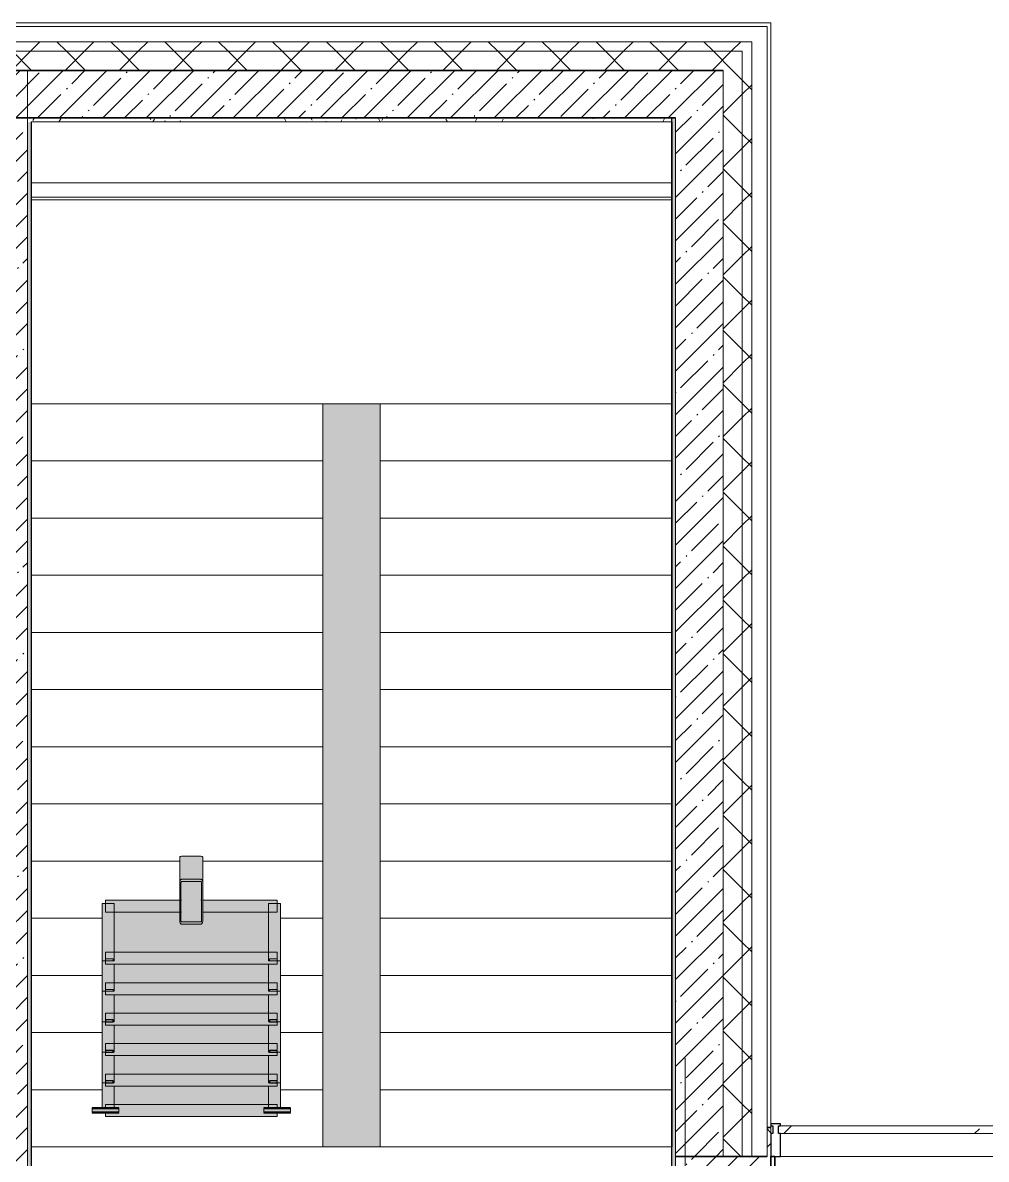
# Model space of a CAD drawing. Header units: millimetres. Extents: x 3914 to 443608, y -156176 to 78197.
# Drawn here: x 404805 to 409860, y -124592 to -118627 of the extents above; entities that cross this region are included whole.
import ezdxf

# ---------------------------------------------------------------- set-up
doc = ezdxf.new("R2010")
doc.units = ezdxf.units.MM
doc.layers.add('A-AREA-PATT-3', color=7, linetype='Continuous', lineweight=5, true_color=0xe6fae8, transparency=1)
for name, color, linetype, lineweight in [('A-FLOR', 7, 'Continuous', 9), ('A-GENM', 7, 'Continuous', 9), ('A-GENM-1', 7, 'Continuous', 25), ('A-GLAZ-1', 7, 'Continuous', 5), ('A-GLAZ-CWMG', 7, 'Continuous', 9), ('A-GLAZ-CWMG-1', 7, 'Continuous', 25), ('A-WALL', 7, 'Continuous', 5), ('A-WALL-1', 7, 'Continuous', 35), ('I-WALL', 7, 'Continuous', 5), ('S-STRS', 7, 'Continuous', 9), ('Оси', 7, 'Continuous', 9)]:
    doc.layers.add(name, color=color, linetype=linetype, lineweight=lineweight)
doc.layers.add('A-WALL-FNSH-1', color=9, linetype='Continuous', lineweight=5, true_color=0x808080)
pattern_1 = [(45, (315419.7, -145976.68), (-141.42136, 141.42136), []), (135, (315419.7, -145976.68), (-141.42136, -141.42136), [])]
pattern_2 = [(45, (315419.7, -145976.68), (-114.04925, 114.04925), []), (45, (315533.75, -145976.68), (-114.04925, 114.04925), [201.612, -40.322, 6.706, -33.617])]
pattern_3 = [(0, (315419.7, -145976.68), (243.84, 60.96), [20.117, -162.763, 20.117, -162.763, -975.36]), (0, (315419.7, -145976.68), (243.84, 60.96), [-365.76, 20.117, -345.643, 20.117, -162.763, -426.72]), (0, (315419.7, -145976.68), (243.84, 60.96), [-914.4, 20.117, -101.803, 20.117, -284.683]), (120, (315511.14, -145946.2), (-174.71291, 180.691634), [20.117, -162.763, 20.117, -162.763, -975.36]), (120, (315511.14, -145946.2), (-174.71291, 180.691634), [-365.76, 20.117, -345.643, 20.117, -162.763, -426.72]), (120, (315511.14, -145946.2), (-174.71291, 180.691634), [-914.4, 20.117, -101.803, 20.117, -284.683]), (240, (315541.62, -145824.28), (-69.12709, -241.651634), [20.117, -162.763, 20.117, -162.763, -975.36]), (240, (315541.62, -145824.28), (-69.12709, -241.651634), [-365.76, 20.117, -345.643, 20.117, -162.763, -426.72]), (240, (315541.62, -145824.28), (-69.12709, -241.651634), [-914.4, 20.117, -101.803, 20.117, -284.683])]

# ---------------------------------------------------------------- blocks, each defined once
blk = doc.blocks.new('PNS_Панель прямоугольная - Нр_Стекло - 40мм-22855911-Объем проектирования 3 этажа')
at = {"layer": 'A-GLAZ-1'}
h = blk.add_hatch(dxfattribs=at)
h.set_pattern_fill('FP_229', color=256, style=0, pattern_type=2)
h.set_pattern_definition([(45, (-94320, -21360), (-565.6854, 565.6854), [400, -1200]), (45, (-94720, -21560), (-565.6854, 565.6854), [1200, -400]), (45, (-93920, -21760), (-565.6854, 565.6854), [400, -1200])])
h.paths.add_polyline_path([(-760, -40), (770, -40), (770, 0), (-770, 0), (-770, -40)])
for p, q in [((-770, 0), (770, 0)), ((760, 0), (-760, 0)), ((-760, -40), (760, -40))]:
    blk.add_line(p, q, dxfattribs=at)
blk = doc.blocks.new('ОМ_Полоса_Трапеция прямоугольная_Прокат_ГОСТ 103-2006 - ОМ_Полоса_Трапеция прямоугольная_Прокат_ГОСТ 103-2006-21111644-Объем проектирования 3 этажа')
at = {"layer": 'A-GENM'}
for p, q in [((122699.4, 14726.5), (122699.4, 14736.5)), ((122699.4, 14736.5), (122739.4, 14736.5)), ((122739.4, 14736.5), (122739.4, 14726.5)), ((122739.4, 14726.5), (122699.4, 14726.5))]:
    blk.add_line(p, q, dxfattribs=at)
blk = doc.blocks.new('ОМ_Полоса_Трапеция прямоугольная_Прокат_ГОСТ 103-2006 - ОМ_Полоса_Трапеция прямоугольная_Прокат_ГОСТ 103-2006-V573-Объем проектирования 3 этажа')
at = {"layer": 'A-GENM-1'}
for p, q in [((122699.4, 14416.5), (122699.4, 14406.5)), ((122739.4, 14416.5), (122699.4, 14416.5)), ((122699.4, 14406.5), (122739.4, 14406.5)), ((122739.4, 14406.5), (122739.4, 14416.5))]:
    blk.add_line(p, q, dxfattribs=at)
blk = doc.blocks.new('ОМ_Полоса_Трапеция прямоугольная_Прокат_ГОСТ 103-2006 - ОМ_Полоса_Трапеция прямоугольная_Прокат_ГОСТ 103-2006-V574-Объем проектирования 3 этажа')
at = {"layer": 'A-GENM-1'}
for p, q in [((122699.4, 14256.5), (122699.4, 14246.5)), ((122739.4, 14256.5), (122699.4, 14256.5)), ((122699.4, 14246.5), (122739.4, 14246.5)), ((122739.4, 14246.5), (122739.4, 14256.5))]:
    blk.add_line(p, q, dxfattribs=at)
blk = doc.blocks.new('ОМ_Полоса_Трапеция прямоугольная_Прокат_ГОСТ 103-2006 - ОМ_Полоса_Трапеция прямоугольная_Прокат_ГОСТ 103-2006-V575-Объем проектирования 3 этажа')
at = {"layer": 'A-GENM-1'}
for p, q in [((122699.4, 14096.5), (122699.4, 14086.5)), ((122739.4, 14096.5), (122699.4, 14096.5)), ((122699.4, 14086.5), (122739.4, 14086.5)), ((122739.4, 14086.5), (122739.4, 14096.5))]:
    blk.add_line(p, q, dxfattribs=at)
blk = doc.blocks.new('ОМ_Полоса_Прокат_ГОСТ 103-2006 - ОМ_Полоса_Прокат_ГОСТ 103-2006-22193251-Объем проектирования 3 этажа')
at = {"layer": 'A-GENM'}
for p, q in [((122809.4, 13929.5), (122669.4, 13929.5)), ((122669.4, 13929.5), (122669.4, 13926.5)), ((122669.4, 13926.5), (122809.4, 13926.5)), ((122809.4, 13926.5), (122809.4, 13929.5))]:
    blk.add_line(p, q, dxfattribs=at)
blk = doc.blocks.new('ОМ_Полоса_Прокат_ГОСТ 103-2006 - ОМ_Полоса_Прокат_ГОСТ 103-2006-22193252-Объем проектирования 3 этажа')
at = {"layer": 'A-GENM'}
for p, q in [((122669.4, 13933.9), (122669.4, 13950.8)), ((122809.4, 13933.9), (122669.4, 13933.9)), ((122809.4, 13950.8), (122809.4, 13933.9))]:
    blk.add_line(p, q, dxfattribs=at)
at = {"layer": 'A-GENM-1'}
for p, q in [((122669.4, 13954.2), (122669.4, 13950.8)), ((122809.4, 13954.2), (122669.4, 13954.2)), ((122669.4, 13950.8), (122809.4, 13950.8)), ((122809.4, 13950.8), (122809.4, 13954.2))]:
    blk.add_line(p, q, dxfattribs=at)
blk = doc.blocks.new('ОМ_Полоса_Трапеция прямоугольная_Прокат_ГОСТ 103-2006 - ОМ_Полоса_Трапеция прямоугольная_Прокат_ГОСТ 103-2006-21111686-Объем проектирования 3 этажа')
at = {"layer": 'A-GENM'}
for p, q in [((121839.4, 14736.5), (121879.4, 14736.5)), ((121839.4, 14726.5), (121839.4, 14736.5)), ((121879.4, 14736.5), (121879.4, 14726.5)), ((121879.4, 14726.5), (121839.4, 14726.5))]:
    blk.add_line(p, q, dxfattribs=at)
blk = doc.blocks.new('ОМ_Полоса_Трапеция прямоугольная_Прокат_ГОСТ 103-2006 - ОМ_Полоса_Трапеция прямоугольная_Прокат_ГОСТ 103-2006-V576-Объем проектирования 3 этажа')
at = {"layer": 'A-GENM-1'}
for p, q in [((121879.4, 14416.5), (121839.4, 14416.5)), ((121839.4, 14416.5), (121839.4, 14406.5)), ((121839.4, 14406.5), (121879.4, 14406.5)), ((121879.4, 14406.5), (121879.4, 14416.5))]:
    blk.add_line(p, q, dxfattribs=at)
blk = doc.blocks.new('ОМ_Полоса_Трапеция прямоугольная_Прокат_ГОСТ 103-2006 - ОМ_Полоса_Трапеция прямоугольная_Прокат_ГОСТ 103-2006-V577-Объем проектирования 3 этажа')
at = {"layer": 'A-GENM-1'}
for p, q in [((121879.4, 14256.5), (121839.4, 14256.5)), ((121839.4, 14256.5), (121839.4, 14246.5)), ((121839.4, 14246.5), (121879.4, 14246.5)), ((121879.4, 14246.5), (121879.4, 14256.5))]:
    blk.add_line(p, q, dxfattribs=at)
blk = doc.blocks.new('ОМ_Полоса_Трапеция прямоугольная_Прокат_ГОСТ 103-2006 - ОМ_Полоса_Трапеция прямоугольная_Прокат_ГОСТ 103-2006-V578-Объем проектирования 3 этажа')
at = {"layer": 'A-GENM-1'}
for p, q in [((121879.4, 14096.5), (121839.4, 14096.5)), ((121839.4, 14096.5), (121839.4, 14086.5)), ((121839.4, 14086.5), (121879.4, 14086.5)), ((121879.4, 14086.5), (121879.4, 14096.5))]:
    blk.add_line(p, q, dxfattribs=at)
blk = doc.blocks.new('ОМ_Полоса_Прокат_ГОСТ 103-2006 - ОМ_Полоса_Прокат_ГОСТ 103-2006-22193295-Объем проектирования 3 этажа')
at = {"layer": 'A-GENM'}
for p, q in [((121909.4, 13929.5), (121769.4, 13929.5)), ((121769.4, 13929.5), (121769.4, 13926.5)), ((121769.4, 13926.5), (121909.4, 13926.5)), ((121909.4, 13926.5), (121909.4, 13929.5))]:
    blk.add_line(p, q, dxfattribs=at)
blk = doc.blocks.new('ОМ_Полоса_Прокат_ГОСТ 103-2006 - ОМ_Полоса_Прокат_ГОСТ 103-2006-22193296-Объем проектирования 3 этажа')
at = {"layer": 'A-GENM'}
for p, q in [((121769.4, 13933.9), (121769.4, 13950.8)), ((121909.4, 13933.9), (121769.4, 13933.9)), ((121909.4, 13950.8), (121909.4, 13933.9))]:
    blk.add_line(p, q, dxfattribs=at)
at = {"layer": 'A-GENM-1'}
for p, q in [((121909.4, 13954.2), (121769.4, 13954.2)), ((121769.4, 13954.2), (121769.4, 13950.8)), ((121769.4, 13950.8), (121909.4, 13950.8)), ((121909.4, 13950.8), (121909.4, 13954.2))]:
    blk.add_line(p, q, dxfattribs=at)
blk = doc.blocks.new('ОМ_Труба_ГОСТ 8639-82 - ОМ_Труба_ГОСТ 8639-82-21111694-Объем проектирования 3 этажа')
at = {"layer": 'A-GENM'}
for p, q in [((122238.4, 15275.1), (122340.4, 15275.1)), ((122229.4, 15270.5), (122229.4, 15136.5)), ((122349.4, 15136.5), (122349.4, 15270.5)), ((122238.4, 15154.2), (122340.4, 15154.2)), ((122229.4, 14936.4), (122229.4, 15136.5)), ((122235.4, 15136.5), (122235.4, 14936.4)), ((122340.4, 15142.4), (122238.4, 15142.4)), ((122343.4, 14936.4), (122343.4, 15136.5)), ((122349.4, 15136.5), (122349.4, 14936.4)), ((122238.4, 14930.5), (122340.4, 14930.5)), ((122340.4, 14918.8), (122238.4, 14918.8))]:
    blk.add_line(p, q, dxfattribs=at)
at = {"layer": 'A-GENM', "flags": 128}
for points in [[(122229.4, 15136.5), (122229.6, 15140), (122230.1, 15143.3), (122231, 15146.3), (122232.1, 15149), (122233.4, 15151.2), (122235, 15152.8), (122236.7, 15153.8), (122238.4, 15154.2)], [(122340.4, 15154.2), (122342.2, 15153.8), (122343.9, 15152.8), (122345.4, 15151.2), (122346.8, 15149), (122347.9, 15146.3), (122348.8, 15143.3), (122349.3, 15140), (122349.4, 15136.5)], [(122238.4, 15142.4), (122237.9, 15142.3), (122237.3, 15141.9), (122236.8, 15141.4), (122236.3, 15140.7), (122235.9, 15139.8), (122235.7, 15138.8), (122235.5, 15137.7), (122235.4, 15136.5)], [(122343.4, 15136.5), (122343.4, 15137.7), (122343.2, 15138.8), (122342.9, 15139.8), (122342.6, 15140.7), (122342.1, 15141.4), (122341.6, 15141.9), (122341, 15142.3), (122340.4, 15142.4)], [(122238.4, 14918.8), (122236.7, 14919.1), (122235, 14920.1), (122233.4, 14921.8), (122232.1, 14923.9), (122231, 14926.6), (122230.1, 14929.7), (122229.6, 14933), (122229.4, 14936.4)], [(122235.4, 14936.4), (122235.5, 14935.3), (122235.7, 14934.2), (122235.9, 14933.2), (122236.3, 14932.3), (122236.8, 14931.5), (122237.3, 14931), (122237.9, 14930.7), (122238.4, 14930.5)], [(122349.4, 14936.4), (122349.3, 14933), (122348.8, 14929.7), (122347.9, 14926.6), (122346.8, 14923.9), (122345.4, 14921.8), (122343.9, 14920.1), (122342.2, 14919.1), (122340.4, 14918.8)], [(122340.4, 14930.5), (122341, 14930.7), (122341.6, 14931), (122342.1, 14931.5), (122342.6, 14932.3), (122342.9, 14933.2), (122343.2, 14934.2), (122343.4, 14935.3), (122343.4, 14936.4)]]:
    blk.add_lwpolyline(points, dxfattribs=at)
at = {"layer": 'A-GENM'}
for centre, start_param, end_param in [((122238.4, 15270.5), 1.570796, 3.141593), ((122340.4, 15270.5), 0, 1.570796)]:
    blk.add_ellipse(centre, major_axis=(9, 0), ratio=0.509802, start_param=start_param, end_param=end_param, dxfattribs=at)
blk = doc.blocks.new('ОМ_Уголок_ГОСТ 8509-93 - ОМ_Уголок_ГОСТ 8509-93-22194532-Объем проектирования 3 этажа')
at = {"layer": 'A-GENM'}
for p, q in [((0, 45.2), (0, -17.8)), ((390, 45.2), (0, 45.2)), ((398.5, 45.2), (396, 45.2)), ((504, 45.2), (501.5, 45.2)), ((900, 45.2), (510, 45.2)), ((900, -17.8), (900, 45.2)), ((0, -17.8), (390, -17.8)), ((396, -17.8), (399, -17.8)), ((501, -17.8), (504, -17.8)), ((510, -17.8), (900, -17.8))]:
    blk.add_line(p, q, dxfattribs=at)
blk = doc.blocks.new('ОМ_Уголок_ГОСТ 8509-93 - ОМ_Уголок_ГОСТ 8509-93-V579-Объем проектирования 3 этажа')
at = {"layer": 'A-GENM'}
for p, q in [((0, 45.2), (0, 10)), ((900, 45.2), (0, 45.2)), ((900, 10), (900, 45.2)), ((0, 0), (0, -17.8)), ((0, -17.8), (900, -17.8)), ((900, -17.8), (900, 0))]:
    blk.add_line(p, q, dxfattribs=at)
blk = doc.blocks.new('ОМ_Уголок_ГОСТ 8509-93 - ОМ_Уголок_ГОСТ 8509-93-22194533-Объем проектирования 3 этажа')
at = {"layer": 'A-GENM'}
for p, q in [((0, 45.2), (0, 40)), ((300, 45.2), (0, 45.2)), ((300, -17.8), (300, 45.2)), ((0, 0), (0, -17.8)), ((0, -17.8), (300, -17.8))]:
    blk.add_line(p, q, dxfattribs=at)
blk = doc.blocks.new('ОМ_Уголок_ГОСТ 8509-93 - ОМ_Уголок_ГОСТ 8509-93-V580-Объем проектирования 3 этажа')
at = {"layer": 'A-GENM'}
for p, q in [((0, 45.2), (0, -17.8)), ((300, 45.2), (0, 45.2)), ((300, 40), (300, 45.2)), ((0, -17.8), (300, -17.8)), ((300, -17.8), (300, 0))]:
    blk.add_line(p, q, dxfattribs=at)
blk = doc.blocks.new('ОМ_Уголок_ГОСТ 8509-93 - ОМ_Уголок_ГОСТ 8509-93-V581-Объем проектирования 3 этажа')
at = {"layer": 'A-GENM'}
for p, q in [((0, 45.2), (0, 40)), ((142.2, 45.2), (0, 45.2)), ((0, 0), (0, -17.8)), ((0, -17.8), (160, -17.8))]:
    blk.add_line(p, q, dxfattribs=at)
blk = doc.blocks.new('ОМ_Уголок_ГОСТ 8509-93 - ОМ_Уголок_ГОСТ 8509-93-V582-Объем проектирования 3 этажа')
at = {"layer": 'A-GENM'}
for p, q in [((300, 45.2), (157.8, 45.2)), ((300, 40), (300, 45.2)), ((140, -17.8), (300, -17.8)), ((300, -17.8), (300, 0))]:
    blk.add_line(p, q, dxfattribs=at)
blk = doc.blocks.new('ОМ_Уголок_ГОСТ 8509-93 - ОМ_Уголок_ГОСТ 8509-93-V583-Объем проектирования 3 этажа')
at = {"layer": 'A-GENM'}
for p, q in [((0, 45.2), (0, 27.8)), ((900, 45.2), (0, 45.2)), ((0, 7.4), (0, -17.8)), ((900, 27.8), (900, 45.2)), ((900, -17.8), (900, 7.4)), ((0, -17.8), (900, -17.8))]:
    blk.add_line(p, q, dxfattribs=at)
blk = doc.blocks.new('ОМ_Уголок_ГОСТ 8509-93 - ОМ_Уголок_ГОСТ 8509-93-V584-Объем проектирования 3 этажа')
at = {"layer": 'A-GENM'}
for p, q in [((0, 45.2), (0, -17.8)), ((7.4, 45.2), (0, 45.2)), ((142.2, 45.2), (27.8, 45.2)), ((0, -17.8), (7.4, -17.8)), ((27.8, -17.8), (160, -17.8))]:
    blk.add_line(p, q, dxfattribs=at)
blk = doc.blocks.new('ОМ_Уголок_ГОСТ 8509-93 - ОМ_Уголок_ГОСТ 8509-93-V585-Объем проектирования 3 этажа')
at = {"layer": 'A-GENM'}
for p, q in [((272.2, 45.2), (157.8, 45.2)), ((300, 45.2), (292.6, 45.2)), ((300, -17.8), (300, 45.2)), ((140, -17.8), (272.2, -17.8)), ((292.6, -17.8), (300, -17.8))]:
    blk.add_line(p, q, dxfattribs=at)
blk = doc.blocks.new('Прямоугольный импост - Импост структурный с накладкой - 170мм-22854979-Объем проектирования 3 этажа')
at = {"layer": 'A-GLAZ-CWMG-1'}
for p, q in [((0, 160), (-50, 160)), ((-50, 160), (-50, 40)), ((0, 40), (0, 160)), ((-50, 40), (-40, 40)), ((-40, 0), (-50, 0)), ((-50, 0), (-50, -10)), ((-40, 40), (-40, 0)), ((-10, 0), (-10, 40)), ((-10, 40), (0, 40)), ((0, 0), (-10, 0)), ((0, -10), (0, 0)), ((-50, -10), (0, -10))]:
    blk.add_line(p, q, dxfattribs=at)
blk = doc.blocks.new('Зашивка приборов отопления39 - Зашивка приборов отопления-33325432-Объем проектирования 3 этажа')
at = {"layer": 'A-WALL'}
for p, q in [((120724.7, 17931.2), (124084.7, 17931.2)), ((124084.7, 17931.2), (120724.7, 17931.2)), ((120724.7, 17856.2), (124084.7, 17856.2))]:
    blk.add_line(p, q, dxfattribs=at)

msp = doc.modelspace()

# ---------------------------------------------------------------- hatches: boundary and pattern name
at = {"layer": 'A-AREA-PATT-3'}
h = msp.add_hatch(color=256, dxfattribs=at)
h.paths.add_polyline_path([(406679.7, -124526.7), (406679.7, -120626.7), (406379.7, -120626.7), (406379.7, -124526.7), (406423.2, -124526.7)])
h.paths.add_polyline_path([(405748.8, -123140.2), (405742.8, -123140.2), (405745.1, -123134.3), (405748.2, -123133.4), (405748.7, -123136.7)])
h.paths.add_polyline_path([(406123.8, -124368), (406138.8, -124368), (406138.8, -124350.2), (406156.6, -124350.2), (406156.6, -124342.8), (406208.8, -124342.8), (406208.8, -124322.4), (406156.6, -124322.4), (406156.6, -123250.2), (406138.8, -123250.2), (406138.8, -123232.4), (405748.8, -123232.4), (405747.3, -123003.6), (405742.2, -123001.7), (405739.8, -123001.6), (405630.1, -123003.8), (405628.8, -123006.1), (405628.8, -123232.4), (405238.8, -123232.4), (405238.8, -123250.2), (405221, -123250.2), (405221, -124322.4), (405168.8, -124322.4), (405168.8, -124342.8), (405221, -124342.8), (405221, -124350.2), (405238.8, -124350.2), (405238.8, -124368), (406068.8, -124368)])
h.paths.add_polyline_path([(405634.8, -123161.9), (405634.8, -123140.2), (405628.8, -123140.2), (405631.5, -123134), (405634.9, -123135.3), (405634.9, -123161.8)])
h.paths.add_polyline_path([(405742.8, -123134.2), (405744.8, -123131.8), (405742.8, -123134.2)])
h.paths.add_polyline_path([(408219.7, -123073.6), (408219.7, -122847.1), (408209.7, -122847.1), (408209.7, -123073.6)])
at = {"layer": 'A-WALL'}
h = msp.add_hatch(dxfattribs=at)
h.set_pattern_fill('FP_24', color=256, style=0, pattern_type=2)
h.set_pattern_definition(pattern_1)
h.paths.add_polyline_path([(408598.8, -118776.7), (408629.7, -118776.7), (408629.7, -118726.7), (395769.7, -118726.7), (395769.7, -118776.7), (408579.7, -118776.7)])
h.paths.add_polyline_path([(389480.7, -118776.7), (389669.7, -118776.7), (389669.7, -118726.7), (388329.7, -118726.7), (388329.7, -118776.7), (389479.7, -118776.7)])
h.paths.add_polyline_path([(391769.7, -118776.7), (392669.7, -118776.7), (392669.7, -118726.7), (391769.7, -118726.7), (391769.7, -118766.7)])
h.paths.add_polyline_path([(385755.5, -118776.7), (386229.7, -118776.7), (386229.7, -118726.7), (385029.7, -118726.7), (385029.7, -118776.7), (385729.7, -118776.7)])
h.paths.add_polyline_path([(381939.3, -118776.7), (382529.7, -118776.7), (382529.7, -118726.7), (381939.3, -118726.7), (381939.3, -118733.6)])
h = msp.add_hatch(dxfattribs=at)
h.set_pattern_fill('FP_24', color=256, style=0, pattern_type=2)
h.set_pattern_definition(pattern_1)
h.paths.add_polyline_path([(402072.1, -118876.7), (408579.7, -118876.7), (408579.7, -118776.7), (395769.7, -118776.7), (395769.7, -118876.7), (400169.7, -118876.7)])
h.paths.add_polyline_path([(385729.7, -118876.7), (386229.7, -118876.7), (386229.7, -118776.7), (385029.7, -118776.7), (385029.7, -118876.7), (385211.6, -118876.7)])
h.paths.add_polyline_path([(382179.7, -118876.7), (382529.7, -118876.7), (382529.7, -118776.7), (381939.3, -118776.7), (381939.3, -118876.7), (381948.3, -118876.7)])
h.paths.add_polyline_path([(388329.7, -118876.7), (389669.7, -118876.7), (389669.7, -118776.7), (388329.7, -118776.7), (388329.7, -118836.7)])
h.paths.add_polyline_path([(391769.7, -118876.7), (392669.7, -118876.7), (392669.7, -118776.7), (391769.7, -118776.7), (391769.7, -118847.3)])
h = msp.add_hatch(dxfattribs=at)
h.set_pattern_fill('FP_24', color=256, style=0, pattern_type=2)
h.set_pattern_definition(pattern_1)
h.paths.add_polyline_path([(408629.7, -124576.7), (408629.7, -118776.7), (408579.7, -118776.7), (408579.7, -124576.7), (408598.8, -124576.7)])
h = msp.add_hatch(dxfattribs=at)
h.set_pattern_fill('FP_24', color=256, style=0, pattern_type=2)
h.set_pattern_definition(pattern_1)
h.paths.add_polyline_path([(408479.7, -124576.7), (408579.7, -124576.7), (408579.7, -118876.7), (408479.7, -118876.7), (408479.7, -124526.7)])
h = msp.add_hatch(dxfattribs=at)
h.set_pattern_fill('FP_24', color=256, style=0, pattern_type=2)
h.set_pattern_definition(pattern_1)
h.paths.add_polyline_path([(423827.6, -124576.7), (424470.1, -124576.7), (424470.1, -124426.7), (423170.1, -124426.7), (423170.1, -124576.7)])
h.paths.add_polyline_path([(420069.9, -124576.7), (420069.9, -124426.7), (418869.7, -124426.7), (418869.7, -124576.7), (419476.5, -124576.7)])
h.paths.add_polyline_path([(421469.7, -124576.7), (422270.1, -124576.7), (422270.1, -124426.7), (420969.9, -124426.7), (420969.9, -124576.7)])
h.paths.add_polyline_path([(416079.7, -124576.7), (416569.7, -124576.7), (416569.7, -124426.7), (412029.7, -124426.7), (412029.7, -124576.7), (415999.7, -124576.7)])
h.paths.add_polyline_path([(425370.1, -124576.7), (426669.7, -124576.7), (426669.7, -124426.7), (425370.1, -124426.7)])
h.paths.add_polyline_path([(408729.7, -124576.7), (408729.7, -124426.7), (408709.7, -124426.7), (408709.7, -124576.7)])
h.paths.add_polyline_path([(440249.7, -124576.7), (440649.7, -124576.7), (440649.7, -124426.7), (435569.9, -124426.7), (435569.9, -124576.7), (439056.5, -124576.7)])
h.paths.add_polyline_path([(432420.1, -124576.7), (432420.1, -124426.7), (431550.1, -124426.7), (431550.1, -124576.7)])
h.paths.add_polyline_path([(428969.7, -124576.7), (430120.1, -124576.7), (430120.1, -124426.7), (428969.7, -124426.7)])
h.paths.add_polyline_path([(433320.1, -124576.7), (434669.9, -124576.7), (434669.9, -124426.7), (433320.1, -124426.7)])
at = {"layer": 'I-WALL'}
h = msp.add_hatch(dxfattribs=at)
h.set_pattern_fill('FP_1', color=256, style=0, pattern_type=2)
h.set_pattern_definition(pattern_2)
h.paths.add_polyline_path([(406379.7, -119126.7), (408229.7, -119126.7), (408229.7, -118876.7), (404579.6, -118878.4), (404559.7, -119126.7), (404829.7, -119126.7)])
h = msp.add_hatch(dxfattribs=at)
h.set_pattern_fill('FP_1', color=256, style=0, pattern_type=2)
h.set_pattern_definition(pattern_2)
h.paths.add_polyline_path([(408479.7, -124576.7), (408479.7, -118876.7), (408229.7, -118876.7), (408229.7, -124576.7)])
h = msp.add_hatch(dxfattribs=at)
h.set_pattern_fill('FP_1', color=256, style=0, pattern_type=2)
h.set_pattern_definition(pattern_2)
h.paths.add_polyline_path([(404579.7, -128706.7), (404829.7, -128706.7), (404829.7, -127651.7), (404579.7, -127651.7), (404579.7, -128705)])
h.paths.add_polyline_path([(404749.7, -126251.7), (404829.7, -126251.7), (404829.7, -119126.7), (404579.7, -119126.7), (404579.7, -126251.7), (404584.7, -126251.7)])
h = msp.add_hatch(dxfattribs=at)
h.set_pattern_fill('FP_191', color=256, style=0, pattern_type=2)
h.set_pattern_definition(pattern_3)
h.paths.add_polyline_path([(404829.7, -119146.7), (408208.7, -119146.7), (408208.7, -119126.7), (404829.7, -119126.7)])
h = msp.add_hatch(dxfattribs=at)
h.set_pattern_fill('FP_191', color=256, style=0, pattern_type=2)
h.set_pattern_definition(pattern_3)
h.paths.add_polyline_path([(404829.7, -128106.7), (404849.7, -128105.7), (404849.7, -127651.7), (404837.7, -127651.7), (404837.7, -127706.7), (404829.7, -127706.7), (404829.7, -127800.2)])
h.paths.add_polyline_path([(404849.7, -126251.7), (404849.7, -119147.7), (404829.7, -119146.7), (404829.9, -126196.7), (404837.7, -126196.7), (404837.7, -126251.7)])
h = msp.add_hatch(dxfattribs=at)
h.set_pattern_fill('FP_191', color=256, style=0, pattern_type=2)
h.set_pattern_definition(pattern_3)
h.paths.add_polyline_path([(408229.7, -128106.7), (408229.7, -119126.7), (408209.7, -119126.7), (408209.7, -128105.7)])
h = msp.add_hatch(dxfattribs=at)
h.set_pattern_fill('FP_1', color=256, style=0, pattern_type=2)
h.set_pattern_definition(pattern_2)
h.paths.add_polyline_path([(408229.7, -128706.7), (408391, -128706.7), (408430.1, -128653.3), (408449.7, -128706.7), (408449.7, -124576.7), (408229.7, -124576.7), (408229.7, -128626.7)])
h = msp.add_hatch(dxfattribs=at)
h.set_pattern_fill('FP_1', color=256, style=0, pattern_type=2)
h.set_pattern_definition(pattern_2)
h.paths.add_polyline_path([(408449.7, -124826.7), (408729.7, -124826.7), (408729.7, -124576.7), (408449.7, -124576.7), (408449.7, -124640.3)])
h.paths.add_polyline_path([(412949.9, -124826.7), (415999.7, -124826.7), (415999.7, -124576.7), (412029.7, -124576.7), (412029.7, -124826.7)])
h = msp.add_hatch(dxfattribs=at)
h.set_pattern_fill('FP_191', color=256, style=0, pattern_type=2)
h.set_pattern_definition(pattern_3)
h.paths.add_polyline_path([(408729.7, -124826.7), (408749.7, -124825.1), (408749.7, -124576.7), (408729.7, -124576.7), (408729.7, -124640.3)])

# ---------------------------------------------------------------- linework, layer by layer
at = {"layer": 'A-FLOR'}
for p, q in [((404849.7, -119556.7), (404849.7, -119541.7)), ((408209.7, -119541.7), (408209.7, -119556.7)), ((408209.7, -119556.7), (404849.7, -119556.7)), ((404850.7, -124526.7), (408209.7, -124526.7)), ((404850.7, -124526.7), (404850.7, -126301.7)), ((408209.7, -124526.7), (408209.7, -128105.7)), ((408779.7, -124576.7), (410299.7, -124576.7))]:
    msp.add_line(p, q, dxfattribs=at)
at = {"layer": 'A-WALL'}
for p, q in [((408709.7, -118646.7), (395769.7, -118646.7)), ((408709.7, -124576.7), (408709.7, -118646.7)), ((408629.7, -118726.7), (395769.7, -118726.7)), ((408629.7, -124576.7), (408629.7, -118726.7)), ((408579.7, -118776.7), (395769.7, -118776.7)), ((408579.7, -124576.7), (408579.7, -118776.7)), ((404829.7, -118876.7), (404829.7, -126196.7)), ((408479.7, -124576.7), (408479.7, -118876.7)), ((404849.7, -119146.7), (404849.7, -119147.7)), ((404849.7, -119146.7), (408209.7, -119146.7)), ((404849.7, -119147.7), (404849.7, -126251.7)), ((404850.7, -119147.7), (404849.7, -119147.7)), ((404849.7, -126251.7), (404849.7, -119147.7)), ((408208.7, -119147.7), (408208.7, -119146.7)), ((408229.7, -128706.7), (408229.7, -119126.7)), ((408729.7, -124423.7), (408709.7, -124423.7)), ((408729.7, -124426.7), (408709.7, -124426.7))]:
    msp.add_line(p, q, dxfattribs=at)
at = {"layer": 'A-WALL-1'}
for p, q in [((408479.7, -118876.7), (395769.7, -118876.7)), ((408229.7, -118876.7), (404554.7, -118876.7)), ((408229.7, -119126.7), (400389.7, -119126.7)), ((408209.7, -119146.7), (408209.7, -124526.7)), ((408229.7, -124576.7), (408709.7, -124576.7)), ((408729.7, -124826.7), (408729.7, -124576.7)), ((408749.7, -124576.7), (408729.7, -124576.7)), ((408749.7, -124826.7), (408749.7, -124576.7))]:
    msp.add_line(p, q, dxfattribs=at)
at = {"layer": 'A-WALL-FNSH-1'}
for p, q in [((408729.7, -118626.7), (395769.7, -118626.7)), ((408729.7, -124576.7), (408729.7, -118626.7)), ((404850.7, -119147.7), (408208.7, -119147.7)), ((404850.7, -124486.7), (404850.7, -119147.7)), ((408208.7, -119126.7), (408208.7, -119146.7)), ((408208.7, -119147.7), (408208.7, -119541.7)), ((408209.7, -119146.7), (408209.7, -119126.7))]:
    msp.add_line(p, q, dxfattribs=at)
at = {"layer": 'I-WALL'}
for p, q in [((408208.7, -128105.7), (408208.7, -119541.7)), ((408209.7, -121052.1), (408208.7, -121052.1)), ((404850.7, -124486.7), (404850.7, -124526.7))]:
    msp.add_line(p, q, dxfattribs=at)
at = {"layer": 'S-STRS'}
for p, q in [((404849.7, -120626.7), (406379.7, -120626.7)), ((404849.7, -120626.7), (406379.7, -120626.7)), ((406379.7, -120626.7), (406679.7, -120626.7)), ((406379.7, -120926.7), (406379.7, -120626.7)), ((408209.7, -120626.7), (406679.7, -120626.7)), ((406679.7, -120626.7), (406679.7, -120926.7)), ((408209.7, -120626.7), (406679.7, -120626.7)), ((404849.7, -120926.7), (406379.7, -120926.7)), ((404849.7, -120926.7), (406379.7, -120926.7)), ((406379.7, -121226.7), (406379.7, -120926.7)), ((406679.7, -120926.7), (406679.7, -121226.7)), ((408209.7, -120926.7), (406679.7, -120926.7)), ((408209.7, -120926.7), (406679.7, -120926.7)), ((404849.7, -121226.7), (406379.7, -121226.7)), ((404849.7, -121226.7), (406379.7, -121226.7)), ((406379.7, -121526.7), (406379.7, -121226.7)), ((406679.7, -121226.7), (406679.7, -121526.7)), ((408209.7, -121226.7), (406679.7, -121226.7)), ((408209.7, -121226.7), (406679.7, -121226.7)), ((404849.7, -121526.7), (406379.7, -121526.7)), ((404849.7, -121526.7), (406379.7, -121526.7)), ((406379.7, -121826.7), (406379.7, -121526.7)), ((406679.7, -121526.7), (406679.7, -121826.7)), ((408209.7, -121526.7), (406679.7, -121526.7)), ((408209.7, -121526.7), (406679.7, -121526.7)), ((404849.7, -121826.7), (406379.7, -121826.7)), ((404849.7, -121826.7), (406379.7, -121826.7)), ((406379.7, -122126.7), (406379.7, -121826.7)), ((406679.7, -121826.7), (406679.7, -122126.7)), ((408209.7, -121826.7), (406679.7, -121826.7)), ((408209.7, -121826.7), (406679.7, -121826.7)), ((404849.7, -122126.7), (406379.7, -122126.7)), ((404849.7, -122126.7), (406379.7, -122126.7)), ((406379.7, -122426.7), (406379.7, -122126.7)), ((406679.7, -122126.7), (406679.7, -122426.7)), ((408209.7, -122126.7), (406679.7, -122126.7)), ((408209.7, -122126.7), (406679.7, -122126.7)), ((404849.7, -122426.7), (406379.7, -122426.7)), ((404849.7, -122426.7), (406379.7, -122426.7)), ((406379.7, -122726.7), (406379.7, -122426.7)), ((406679.7, -122426.7), (406679.7, -122726.7)), ((408209.7, -122426.7), (406679.7, -122426.7)), ((408209.7, -122426.7), (406679.7, -122426.7)), ((404849.7, -122726.7), (406379.7, -122726.7)), ((404849.7, -122726.7), (406379.7, -122726.7)), ((406379.7, -123026.7), (406379.7, -122726.7)), ((406679.7, -122726.7), (406679.7, -123026.7)), ((408209.7, -122726.7), (406679.7, -122726.7)), ((408209.7, -122726.7), (406679.7, -122726.7)), ((404849.7, -123026.7), (405629.4, -123026.7)), ((404849.7, -123026.7), (405629.4, -123026.7)), ((405748.3, -123026.7), (406379.7, -123026.7)), ((405748.3, -123026.7), (406379.7, -123026.7)), ((406379.7, -123326.7), (406379.7, -123026.7)), ((406679.7, -123026.7), (406679.7, -123326.7)), ((408209.7, -123026.7), (406679.7, -123026.7)), ((408209.7, -123026.7), (406679.7, -123026.7)), ((404849.7, -123326.7), (405221, -123326.7)), ((404849.7, -123326.7), (405221, -123326.7)), ((406156.6, -123326.7), (406379.7, -123326.7)), ((406156.6, -123326.7), (406379.7, -123326.7)), ((406379.7, -123626.7), (406379.7, -123326.7)), ((406679.7, -123326.7), (406679.7, -123626.7)), ((408209.7, -123326.7), (406679.7, -123326.7)), ((408209.7, -123326.7), (406679.7, -123326.7)), ((404849.7, -123626.7), (405221, -123626.7)), ((404849.7, -123626.7), (405221, -123626.7)), ((406156.6, -123626.7), (406379.7, -123626.7)), ((406156.6, -123626.7), (406379.7, -123626.7)), ((406379.7, -123926.7), (406379.7, -123626.7)), ((406679.7, -123626.7), (406679.7, -123926.7)), ((408209.7, -123626.7), (406679.7, -123626.7)), ((408209.7, -123626.7), (406679.7, -123626.7)), ((404849.7, -123926.7), (405221, -123926.7)), ((404849.7, -123926.7), (405221, -123926.7)), ((406156.6, -123926.7), (406379.7, -123926.7)), ((406156.6, -123926.7), (406379.7, -123926.7)), ((406379.7, -124226.7), (406379.7, -123926.7)), ((406679.7, -123926.7), (406679.7, -124226.7)), ((408209.7, -123926.7), (406679.7, -123926.7)), ((408209.7, -123926.7), (406679.7, -123926.7)), ((404849.7, -124226.7), (405221, -124226.7)), ((404849.7, -124226.7), (405221, -124226.7)), ((406156.6, -124226.7), (406379.7, -124226.7)), ((406156.6, -124226.7), (406379.7, -124226.7)), ((406379.7, -124526.7), (406379.7, -124226.7)), ((406679.7, -124226.7), (406679.7, -124526.7)), ((408209.7, -124226.7), (406679.7, -124226.7)), ((408209.7, -124226.7), (406679.7, -124226.7)), ((404850.7, -124526.7), (406379.7, -124526.7)), ((404850.7, -124526.7), (406379.7, -124526.7)), ((408209.7, -124526.7), (406679.7, -124526.7))]:
    msp.add_line(p, q, dxfattribs=at)
at = {"layer": 'Оси'}
msp.add_lwpolyline([(408279.7, -147882.9), (408279.7, -142882.9), (408279.7, -129061.6), (408279.7, -124061.6)], dxfattribs=at)

# ---------------------------------------------------------------- block references
at = {"layer": 'A-GENM'}
for name, p in [('ОМ_Труба_ГОСТ 8639-82 - ОМ_Труба_ГОСТ 8639-82-21111694-Объем проектирования 3 этажа', (283399.4, -138276.7)), ('ОМ_Полоса_Трапеция прямоугольная_Прокат_ГОСТ 103-2006 - ОМ_Полоса_Трапеция прямоугольная_Прокат_ГОСТ 103-2006-21111686-Объем проектирования 3 этажа', (283399.4, -138276.7)), ('ОМ_Полоса_Трапеция прямоугольная_Прокат_ГОСТ 103-2006 - ОМ_Полоса_Трапеция прямоугольная_Прокат_ГОСТ 103-2006-21111644-Объем проектирования 3 этажа', (283399.4, -138276.7)), ('ОМ_Полоса_Трапеция прямоугольная_Прокат_ГОСТ 103-2006 - ОМ_Полоса_Трапеция прямоугольная_Прокат_ГОСТ 103-2006-21111686-Объем проектирования 3 этажа', (283399.4, -138436.7)), ('ОМ_Полоса_Трапеция прямоугольная_Прокат_ГОСТ 103-2006 - ОМ_Полоса_Трапеция прямоугольная_Прокат_ГОСТ 103-2006-21111644-Объем проектирования 3 этажа', (283399.4, -138436.7)), ('ОМ_Полоса_Трапеция прямоугольная_Прокат_ГОСТ 103-2006 - ОМ_Полоса_Трапеция прямоугольная_Прокат_ГОСТ 103-2006-V576-Объем проектирования 3 этажа', (283399.4, -138276.7)), ('ОМ_Полоса_Трапеция прямоугольная_Прокат_ГОСТ 103-2006 - ОМ_Полоса_Трапеция прямоугольная_Прокат_ГОСТ 103-2006-V573-Объем проектирования 3 этажа', (283399.4, -138276.7)), ('ОМ_Полоса_Трапеция прямоугольная_Прокат_ГОСТ 103-2006 - ОМ_Полоса_Трапеция прямоугольная_Прокат_ГОСТ 103-2006-V577-Объем проектирования 3 этажа', (283399.4, -138276.7)), ('ОМ_Полоса_Трапеция прямоугольная_Прокат_ГОСТ 103-2006 - ОМ_Полоса_Трапеция прямоугольная_Прокат_ГОСТ 103-2006-V574-Объем проектирования 3 этажа', (283399.4, -138276.7)), ('ОМ_Полоса_Трапеция прямоугольная_Прокат_ГОСТ 103-2006 - ОМ_Полоса_Трапеция прямоугольная_Прокат_ГОСТ 103-2006-V578-Объем проектирования 3 этажа', (283399.4, -138276.7)), ('ОМ_Полоса_Трапеция прямоугольная_Прокат_ГОСТ 103-2006 - ОМ_Полоса_Трапеция прямоугольная_Прокат_ГОСТ 103-2006-V575-Объем проектирования 3 этажа', (283399.4, -138276.7)), ('ОМ_Полоса_Прокат_ГОСТ 103-2006 - ОМ_Полоса_Прокат_ГОСТ 103-2006-22193296-Объем проектирования 3 этажа', (283399.4, -138276.7)), ('ОМ_Полоса_Прокат_ГОСТ 103-2006 - ОМ_Полоса_Прокат_ГОСТ 103-2006-22193295-Объем проектирования 3 этажа', (283399.4, -138276.7)), ('ОМ_Полоса_Прокат_ГОСТ 103-2006 - ОМ_Полоса_Прокат_ГОСТ 103-2006-22193252-Объем проектирования 3 этажа', (283399.4, -138276.7)), ('ОМ_Полоса_Прокат_ГОСТ 103-2006 - ОМ_Полоса_Прокат_ГОСТ 103-2006-22193251-Объем проектирования 3 этажа', (283399.4, -138276.7))]:
    msp.add_blockref(name, p, dxfattribs=at)
at = {"layer": 'A-GENM', "extrusion": (0, 0, -1)}
for name, p, rotation in [('ОМ_Уголок_ГОСТ 8509-93 - ОМ_Уголок_ГОСТ 8509-93-22194532-Объем проектирования 3 этажа', (-405238.8, -123250.2), 180), ('ОМ_Уголок_ГОСТ 8509-93 - ОМ_Уголок_ГОСТ 8509-93-22194533-Объем проектирования 3 этажа', (-405238.8, -123550.2), 90.00000000000064), ('ОМ_Уголок_ГОСТ 8509-93 - ОМ_Уголок_ГОСТ 8509-93-V580-Объем проектирования 3 этажа', (-406138.8, -123250.2), 270.0000000000008), ('ОМ_Уголок_ГОСТ 8509-93 - ОМ_Уголок_ГОСТ 8509-93-V581-Объем проектирования 3 этажа', (-405238.8, -123710.2), 90.00000000000064), ('ОМ_Уголок_ГОСТ 8509-93 - ОМ_Уголок_ГОСТ 8509-93-V582-Объем проектирования 3 этажа', (-406138.8, -123410.2), 270.0000000000008), ('ОМ_Уголок_ГОСТ 8509-93 - ОМ_Уголок_ГОСТ 8509-93-V581-Объем проектирования 3 этажа', (-405238.8, -123870.2), 90.00000000000064), ('ОМ_Уголок_ГОСТ 8509-93 - ОМ_Уголок_ГОСТ 8509-93-V582-Объем проектирования 3 этажа', (-406138.8, -123570.2), 270.0000000000008), ('ОМ_Уголок_ГОСТ 8509-93 - ОМ_Уголок_ГОСТ 8509-93-V581-Объем проектирования 3 этажа', (-405238.8, -124030.2), 90.00000000000064), ('ОМ_Уголок_ГОСТ 8509-93 - ОМ_Уголок_ГОСТ 8509-93-V582-Объем проектирования 3 этажа', (-406138.8, -123730.2), 270.0000000000008), ('ОМ_Уголок_ГОСТ 8509-93 - ОМ_Уголок_ГОСТ 8509-93-V581-Объем проектирования 3 этажа', (-405238.8, -124190.2), 90.00000000000064), ('ОМ_Уголок_ГОСТ 8509-93 - ОМ_Уголок_ГОСТ 8509-93-V582-Объем проектирования 3 этажа', (-406138.8, -123890.2), 270.0000000000008), ('ОМ_Уголок_ГОСТ 8509-93 - ОМ_Уголок_ГОСТ 8509-93-V584-Объем проектирования 3 этажа', (-405238.8, -124350.2), 90.00000000000064), ('ОМ_Уголок_ГОСТ 8509-93 - ОМ_Уголок_ГОСТ 8509-93-V585-Объем проектирования 3 этажа', (-406138.8, -124050.2), 270.0000000000008)]:
    msp.add_blockref(name, p, dxfattribs=dict(at, rotation=rotation))
for name, p in [('ОМ_Уголок_ГОСТ 8509-93 - ОМ_Уголок_ГОСТ 8509-93-V579-Объем проектирования 3 этажа', (-406138.8, -123550.2)), ('ОМ_Уголок_ГОСТ 8509-93 - ОМ_Уголок_ГОСТ 8509-93-V579-Объем проектирования 3 этажа', (-406138.8, -123710.2)), ('ОМ_Уголок_ГОСТ 8509-93 - ОМ_Уголок_ГОСТ 8509-93-V579-Объем проектирования 3 этажа', (-406138.8, -123870.2)), ('ОМ_Уголок_ГОСТ 8509-93 - ОМ_Уголок_ГОСТ 8509-93-V579-Объем проектирования 3 этажа', (-406138.8, -124030.2)), ('ОМ_Уголок_ГОСТ 8509-93 - ОМ_Уголок_ГОСТ 8509-93-V579-Объем проектирования 3 этажа', (-406138.8, -124190.2)), ('ОМ_Уголок_ГОСТ 8509-93 - ОМ_Уголок_ГОСТ 8509-93-V583-Объем проектирования 3 этажа', (-406138.8, -124350.2))]:
    msp.add_blockref(name, p, dxfattribs=at)
at = {"layer": 'A-GLAZ-1'}
msp.add_blockref('PNS_Панель прямоугольная - Нр_Стекло - 40мм-22855911-Объем проектирования 3 этажа', (409539.7, -124416.7), dxfattribs=at)
at = {"layer": 'A-GLAZ-CWMG', "rotation": 180}
msp.add_blockref('Прямоугольный импост - Импост структурный с накладкой - 170мм-22854979-Объем проектирования 3 этажа', (408729.7, -124416.7), dxfattribs=at)
at = {"layer": 'A-WALL'}
msp.add_blockref('Зашивка приборов отопления39 - Зашивка приборов отопления-33325432-Объем проектирования 3 этажа', (284125, -137397.9), dxfattribs=at)

doc.saveas('drawing.dxf')
